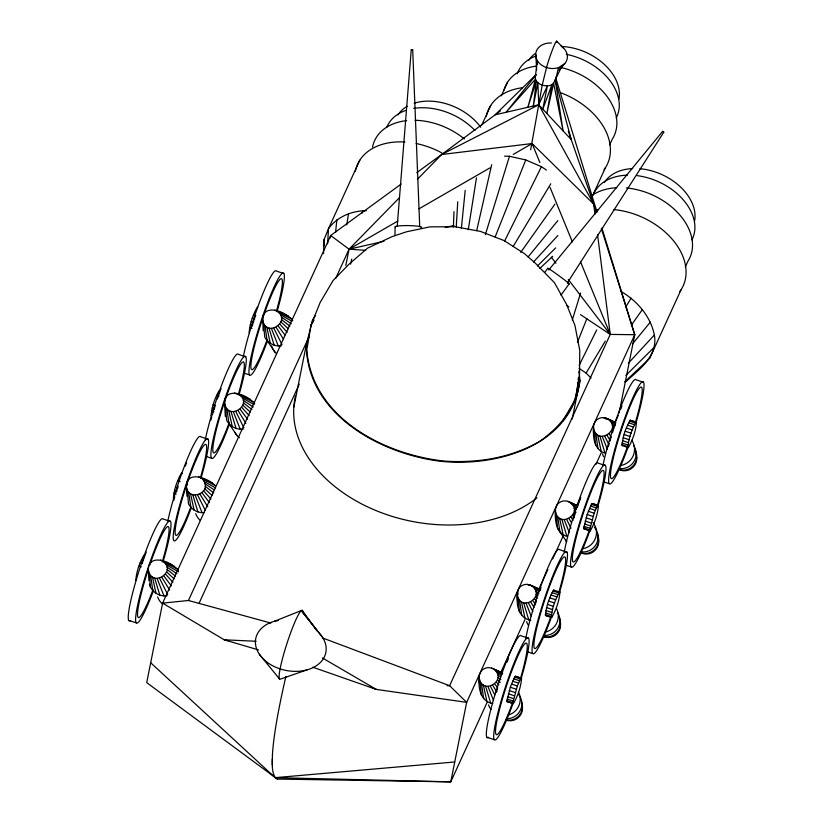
<?xml version="1.0" encoding="UTF-8"?>
<svg xmlns="http://www.w3.org/2000/svg" width="823" height="823" viewBox="0 0 823 823"><rect width="100%" height="100%" fill="white"/><g stroke="black" fill="none" stroke-linecap="round" stroke-linejoin="round"><path stroke-width="1.23" d="M272.31 764.845L272.31 759.166M579.526 374.609L579.762 350.444L574.927 325.322L566.615 304.51L554.486 282.721L535.382 263.226L524.457 253.649L504.088 240.594L480.447 231.407L455.15 226.726L429.925 226.86L406.48 231.798L391.985 236.674L367.603 248.114L348.993 264.214L333.058 280.54L320.198 302.38L311.084 324.9L307.092 348.304M394.968 235.625L395.112 226.839M323.943 245.861L324.067 239.668L328.5 228.66L359.805 160.187M625.531 381.965C639.101 369.476 658.153 356.174 654.367 334.992C650.612 316.289 637.208 300.961 621.077 291.455M323.542 253.649L324.067 239.668M453.401 226.932L453.977 211.676M537.193 64.235L537.326 60.614L535.979 57.394L535.68 54.051A15.956 12.695 9.2 0 1 551.451 42.981M327.605 243.824L328.5 228.66C337.142 216.716 351.956 210.698 366.41 210.688M456.24 227.045L457.753 201.779M397.221 226.212L411.253 49.761L412.004 49.689L412.714 49.791L419.72 226.664M335.578 232.405L336.854 219.772M461.374 228.228L465.201 190.35M506.958 700.743L510.301 687.256L514.55 677.144L515.671 676.3L521.566 678.224C520.938 686.999 517.832 695.949 513.418 703.552L507.091 701.618L506.958 700.743L512.863 702.667L512.996 703.542M512.863 702.667L517.348 685.96L520.455 679.068L521.566 678.224M553.601 590.112L559.928 592.056C559.301 600.831 556.183 609.771 551.78 617.384L545.454 615.439C546.081 606.664 549.188 597.724 553.601 590.112L554.023 590.122M551.348 617.373C551.976 608.598 555.093 599.648 559.506 592.046L559.928 592.056M583.805 527.996L587.149 514.509L591.398 504.396L592.519 503.553L598.414 505.476C597.786 514.252 594.679 523.202 590.266 530.804L583.939 528.87L583.805 527.996L589.71 529.919L589.844 530.794M589.71 529.919L594.196 513.213L596.397 507.976L598.414 505.476M628.33 447.537L622.003 445.603C622.63 436.828 625.747 427.878 630.161 420.275L636.488 422.209C635.86 430.985 632.743 439.935 628.33 447.537L627.908 447.527C628.535 438.752 631.642 429.812 636.056 422.199L636.488 422.209M535.269 77.28L537.326 60.614A15.956 12.695 9.2 0 0 558.632 67.568L564.784 63.546A15.956 12.695 9.2 0 0 561.121 46.139M577.828 382.448C577.509 407.159 559.434 426.983 540.546 440.85C511.587 457.969 477.731 463.236 444.513 461.096C383.868 454.625 312.349 417.703 306.794 350.053L306.876 349.538M578.137 379.928L578.456 377.418M579.073 372.397L579.33 370.288M346.74 224.988L348.541 213.61M468.277 229.71L476.455 177.891M575.421 398.651L579.413 375.257M182.099 473.791L181.533 472.906C177.13 480.509 174.013 489.459 173.386 498.234L173.807 498.244M219.648 390.493L219.227 390.483C214.813 398.085 211.696 407.035 211.069 415.81L212.18 414.967M257.712 307.226L257.29 307.216C252.877 314.818 249.77 323.768 249.143 332.543L249.564 332.554M148.438 571.975C146.545 551.986 171.657 561.06 178.457 570.668M148.263 568.518C149.961 590.616 180.597 569.845 160.701 560.082M186.502 488.708C184.65 469.552 207.406 477.381 215.338 485.652L198.765 476.826M186.337 485.251C186.327 502.946 213.713 493.316 202.828 479.48M224.669 405.235C222.776 385.246 247.888 394.32 254.688 403.928M224.504 401.778C226.191 423.876 256.827 403.105 236.931 393.343M262.743 321.968C260.85 301.979 285.962 311.053 292.762 320.661M262.568 318.511C264.255 340.609 294.901 319.838 274.995 310.086M479.48 683.399C478.544 678.111 478.791 671.259 484.366 668.605C490.158 665.601 495.878 670.344 501.125 672.298L497.997 671.712M479.14 676.475C480.827 698.573 511.474 677.802 491.568 668.05M517.544 600.132C516.618 594.844 516.865 587.992 522.44 585.338C528.232 582.334 533.952 587.077 539.199 589.031L536.061 588.445M517.214 593.208C518.902 615.306 549.538 594.545 529.642 584.783M555.71 516.659C554.784 511.371 555.031 504.52 560.597 501.865C566.399 498.861 572.108 503.604 577.355 505.559L575.267 505.168M567.808 501.31C587.704 511.062 557.068 531.833 555.371 509.735M593.836 434.544C593.013 428.968 592.632 421.479 598.671 418.598C604.463 415.594 610.182 420.337 615.429 422.292L613.341 421.901M293.801 407.282L306.31 344.703L312.565 319.838L315.476 315.621M330.188 238.001L330.681 235.512L401.213 184.023M345.825 265.438L349.065 249.184L399.412 197.705M572.242 419L579.989 380.205L579.083 372.315M619.102 412.981L634.739 334.724L601.922 228.074M350.598 264.142L351.73 259.163M362.202 213.095L362.768 210.606M476.692 230.625L491.691 164.641M530.66 149.786L542.223 85.16L546.513 67.548A24.968 2.901 -71.9 0 1 555.041 43.588A9.372 1.09 -71.9 0 1 556.79 42.467M558.632 67.568C556.235 73.895 556.904 85.777 547.377 85.829C542.655 86.024 537.224 83.895 535.485 79.173A10.071 7.15 11.3 0 1 535.722 75.469M579.989 380.205C572.232 446.858 493.934 468.338 437.013 460.839C377.294 452.269 306.67 412.621 306.31 344.703M485.364 234.648L509.468 156.267L525.753 159.94L541.431 166.699L546.431 170.052M572.304 319.982L580.596 293.039M144.498 556.019L143.943 555.134C139.529 562.737 136.423 571.687 135.795 580.462L136.217 580.472M495.168 236.931L525.753 159.94M577.407 342.43L586.82 318.748M487.051 702.492L450.767 781.85L277.341 779.062L146.72 682.637L162.604 603.146L188.446 600.492L309.047 336.72M335.733 278.359L349.065 249.184L397.879 221.017M198.95 603.568L299.274 384.146M481.692 125.23L490.714 105.509M501.33 95.818L507.503 82.31M609.658 144.879L612.23 139.252A59.75 41.531 24.6 0 0 560.679 67.445M592.087 196.841L605.347 167.83M601.356 228.516L634.739 334.724L466.651 702.358L450.767 781.85L275.18 777.663L150.691 662.762M685.302 266.961L687.874 261.333A59.75 41.531 24.6 0 0 680.487 215.78A59.75 41.531 24.6 0 0 626.426 187.953M500.394 673.307L524.94 619.626M538.808 589.278L547.881 569.444M552.686 558.94L563.354 535.598M577.232 505.25L579.896 499.417M595.903 464.409L601.243 452.732M615.12 422.384L618.32 415.389M680.991 289.912L649.686 358.386L624.678 381.862M416.767 172.665L441.653 154.498L538.746 104.788L547.377 85.829L542.81 109.13L551.955 84.553L546.863 113.481L553.632 83.277L563.097 130.878L555.196 79.862L562.068 65.902L559.887 68.69M504.633 241.005L541.431 166.699M579.145 365.381L596.696 329.941M313.326 321.093L311.084 324.9L314.077 319.982M562.634 421.16L574.968 400.204M513.11 246.602L550.793 183.786M591.037 378.014L586.11 373.086L605.286 341.134M625.778 306.969L631.076 298.152M567.747 282.31L663.791 132.174L662.628 131.341L663.225 131.721M520.743 252.342L554.897 204.186M631.292 325.219L642.424 309.51M544.805 272.341L547.789 268.267M560.957 295.118L569.156 283.914M536.04 74.852L506.094 112.278L535.485 79.173L527.862 107.278L536.38 81.035L533.304 106.033L537.872 82.722L538.746 104.788L593.681 204.104L596.366 212.643M583.939 528.87L585.05 528.027M528.068 256.992L557.829 220.626M632.671 343.695L650.376 322.071M548.746 269.985L662.638 131.33M559.023 70.315L564.784 63.546M593.445 426.468C595.132 448.576 625.768 427.806 605.872 418.043M533.51 261.951L557.85 235.543M628.278 363.282L654.367 334.992M417.384 179.311L441.653 154.498L500.353 110.961M537.481 265.942L555.7 247.877M625.881 375.381L654.131 347.368M535.917 74.759L495.209 114.778L538.746 104.788L571.224 139.581L555.196 79.862M539.765 268.473L552.737 256.303M418.958 208.847L489.952 167.882M513.243 154.436L532.1 143.552L593.681 204.104L594.967 214.227M279.532 679.006L259.379 654.285A35.739 25.359 11.3 0 1 274.481 621.231L301.249 610.584L322.204 636.807A35.739 25.359 11.3 0 1 307.092 669.85L280.273 679.15A36.768 4.28 -71.9 0 1 279.501 672.35L280.221 668.286A36.768 4.28 -71.9 0 1 290.169 634.08A35.296 4.105 -71.9 0 1 302.669 611.191L303.78 613.433M412.601 49.822L411.274 49.781M258.535 649.933L224.247 639.8L162.604 603.146L330.681 235.512L349.065 249.184L384.032 241.293M445.212 227.498L453.957 225.533M274.481 621.231L278.205 620.614M441.653 154.498L532.1 143.552L539.867 162.522M285.9 676.455A251.128 29.206 -71.9 0 0 272.413 755.103C272.413 762.602 271.251 770.884 275.18 777.663L454.738 761.975M263.525 323.264L264.739 337.111C267.825 343.109 274.769 346.874 281.487 345.722M225.461 406.531L226.664 420.368C229.751 426.376 236.705 430.141 243.413 428.989M187.294 490.004L188.498 503.851C191.44 509.468 197.798 513.315 204.186 512.544M149.405 584.114C151.237 591.778 159.446 597.087 167.182 595.729M634.739 334.724L610.244 334.405L580.534 314.633M447.054 685.672L449.625 685.713L466.651 702.358L376.276 689.407L312.791 667.206M504.602 156.164L509.468 156.267M545.454 615.439L551.78 617.384M507.091 701.618L513.418 703.552M224.247 639.8L256.118 641.271M349.065 249.184L365.731 250.346M281.425 313.738L284.552 314.324M244.4 397.2L246.489 397.591M206.234 480.673L208.322 481.064M517.379 595.657C516.042 605.491 519.354 618.721 530.856 620.285M167.12 563.745L170.248 564.331M479.305 678.924C477.978 688.758 481.29 701.988 492.782 703.552M225.492 640.109L227.992 640.716M188.446 600.492L270.86 623.052M643.463 382.253L636.169 379.876A53.762 6.255 -71.9 0 0 620.717 407.046A53.762 6.255 -71.9 0 0 602.981 465.406M283.801 273.503L276.497 271.127A53.762 6.255 -71.9 0 0 261.056 298.296A53.762 6.255 -71.9 0 0 243.32 356.647M630.161 420.275L636.056 422.199M629.472 421.129L635.366 423.053M628.566 422.785L634.471 424.709M627.507 425.141L633.412 427.065M626.365 428.022L632.27 429.945M625.213 431.242L631.118 433.165M624.143 434.575L630.048 436.499M253.494 314.962L255.86 315.734M623.217 437.795L629.122 439.719M252.352 318.182L254.708 318.954M622.497 440.686L628.402 442.62M251.282 321.515L253.638 322.287M622.044 443.052L627.949 444.976M621.869 444.729L627.774 446.652M250.346 324.735L252.712 325.507M249.636 327.626L251.992 328.398M605.399 465.52L598.095 463.143A53.762 6.255 -71.9 0 0 581.779 492.576A53.762 6.255 -71.9 0 0 564.249 552.192M245.738 356.771L238.433 354.384A53.762 6.255 -71.9 0 0 222.982 381.563A53.762 6.255 -71.9 0 0 205.246 439.914M604.257 482.041L609.123 483.636M244.596 373.292L249.462 374.887M592.087 503.542L597.992 505.466M591.398 504.396L597.303 506.32M590.492 506.052L596.397 507.976M589.433 508.408L595.338 510.332M588.291 511.289L594.196 513.213M587.149 514.509L593.054 516.433M216.572 395.349L218.928 396.11M586.079 517.842L591.974 519.766M585.153 521.062L591.048 522.986M584.433 523.953L590.338 525.876M213.208 404.782L215.564 405.554M583.97 526.319L589.875 528.243M584.361 528.88L590.266 530.804M212.283 408.002L214.638 408.774M211.562 410.893L213.929 411.665M566.913 552.099L559.609 549.713A53.762 6.255 -71.9 0 0 543.283 579.155A53.762 6.255 -71.9 0 0 525.763 638.761M208.044 439.194L200.75 436.818A53.762 6.255 -71.9 0 0 185.587 463.246A53.762 6.255 -71.9 0 0 167.82 521.093M566.183 565.308L571.059 566.903M206.522 456.559L211.388 458.154M552.912 590.965L558.817 592.899M552.007 592.632L557.912 594.556M550.947 594.978L556.852 596.901M549.805 597.858L555.71 599.782M548.663 601.078L554.558 603.002M177.747 480.653L180.103 481.424M547.583 604.411L553.488 606.335M546.657 607.631L552.562 609.565M175.525 487.206L177.881 487.977M545.947 610.532L551.842 612.456M174.599 490.426L176.955 491.197M545.484 612.898L551.389 614.822M173.879 493.316L176.245 494.088M545.32 614.575L551.215 616.499M170.454 521.422L163.149 519.035A53.762 6.255 -71.9 0 0 139.457 569.567A53.762 6.255 -71.9 0 0 130.518 620.46M528.551 638.267L521.247 635.891A53.762 6.255 -71.9 0 0 500.168 678.543M527.697 651.888L532.563 653.472M515.239 676.29L521.144 678.214M514.55 677.144L520.455 679.068M513.645 678.8L519.55 680.724M512.585 681.156L518.49 683.08M140.147 562.881L142.513 563.652M511.443 684.036L517.348 685.96M139.005 566.101L141.361 566.862M510.301 687.256L516.206 689.18M509.231 690.59L515.126 692.513M508.305 693.81L514.2 695.733M507.585 696.7L513.49 698.624M507.122 699.066L513.027 700.99M128.81 620.419L136.114 622.805M486.907 737.264L494.212 739.651M663.76 132.164L663.184 131.773M322.349 637.887L449.625 685.713L610.244 334.405L597.539 234.462M372.716 687.956L376.276 689.407L322.379 657.937M608.084 419.102L615.902 422.621M277.207 311.135L288.369 316.155M570.01 502.369L577.828 505.878M239.143 394.402L250.305 399.422M531.853 585.842L540.783 589.854M200.977 477.875L212.139 482.895M493.779 669.109L502.709 673.121M162.903 561.142L174.065 566.162M593.609 428.917C592.755 438.206 594.71 450.037 604.998 453.154L599.844 435.912M555.535 512.184C554.681 521.473 556.646 533.304 566.934 536.421L561.77 519.179M609.936 420.697L615.625 423.506M279.059 312.74L291.579 318.913M571.872 503.964L577.551 506.773M240.995 395.997L253.505 402.18M533.705 587.437L539.394 590.245M495.631 670.704L502.462 674.078M164.765 562.737L177.274 568.919M603.454 417.6L606.798 419.277M234.514 392.9L236.746 394.011M527.224 584.34L529.456 585.451M611.314 422.724L615.47 425.079M280.437 314.756L291.867 321.227M573.24 505.991L576.357 507.76M242.363 398.023L253.793 404.494M535.073 589.463L539.23 591.819M204.197 481.496L215.636 487.967M497.01 672.73L501.166 675.086M166.133 564.763L178.601 571.82M275.18 777.663L277.341 779.062M612.106 425.038L614.112 426.376M574.032 508.305L576.049 509.632M281.229 317.071L291.291 323.737M535.876 591.778L538.89 593.774M243.166 400.338L253.227 407.004M497.802 675.045L500.816 677.041M204.999 483.811L214.052 489.808M166.925 567.078L176.986 573.744M566.749 305.456L568.868 306.866M579.022 368.344L586.11 373.086M574.197 510.754L576.09 512.235M281.394 319.519L289.922 326.186M536.04 594.227L537.933 595.708M243.33 402.786L251.848 409.453M497.966 677.483L500.806 679.716M205.164 486.259L213.682 492.926M167.09 569.526L175.618 576.193M280.921 321.927L288.307 328.789M535.557 596.634L537.409 598.352M242.847 405.194L250.243 412.056M497.493 679.901L500.261 682.473M204.69 488.667L212.077 495.528M166.616 571.934L174.013 578.795M556.646 41.15L563.416 47.971M572.633 515.373L574.269 517.183M534.477 598.846L536.112 600.656M279.83 324.139L287.186 332.286M496.403 682.113L498.851 684.829M241.767 407.406L249.112 415.553M203.6 490.878L210.955 499.026M165.526 574.145L172.881 582.293M301.249 610.584L322.204 636.807M551.297 257.177L555.947 263.278M568.364 279.532L610.244 334.405L580.637 262.095M609.092 433.968L611.314 436.941M571.018 517.235L573.25 520.208M532.851 600.708L535.084 603.681M278.215 326.001L284.902 334.91M494.788 683.975L497.761 687.935M240.141 409.268L247.579 419.164M201.974 492.74L209.412 502.637M163.911 576.007L171.338 585.904M316.917 630.809L302.154 610.285L303.8 613.619M566.605 541.616L557.541 528.335L556.338 514.498M275.139 352.337L267.105 340.599L264.903 325.291M237.075 435.604L229.041 423.866L226.829 408.558M607.045 435.357L610.296 440.614M568.971 518.624L571.574 522.831M530.804 602.097L534.055 607.353M276.168 327.389L283.318 338.973M492.74 685.364L496.639 691.68M238.094 410.656L245.902 423.289M199.938 494.129L207.735 506.762M161.864 577.396L169.672 590.029M604.71 436.169L608.526 443.803M566.646 519.436L570.997 528.15M528.479 602.909L532.831 611.633M490.405 686.176L494.767 694.89M273.833 328.202L282.001 344.549M235.769 411.469L243.927 427.816M197.602 494.942L205.225 510.198M159.539 578.209L167.697 594.556M550.062 187.418L572.386 241.941M602.251 436.365L607.333 449.245M564.187 519.622L569.259 532.512M526.02 603.094L531.092 615.985M487.957 686.361L493.491 700.424M271.384 328.398L278.297 345.969M233.31 411.665L240.234 429.236M195.144 495.137L202.067 512.708M157.08 578.404L163.993 595.975M568.312 131.217L593.681 204.104M555.546 77.28L597.025 212.128M523.603 602.652L528.767 619.894M485.539 685.919L490.693 703.161M268.967 327.945L274.131 345.187M230.893 411.212L236.057 428.454M192.736 494.685L197.89 511.927M154.662 577.952L159.827 595.194M535.68 54.051L536.339 56.406M597.632 434.853L601.181 451.323M559.558 518.12L563.117 534.59M521.391 601.592L524.951 618.063M483.327 684.859L486.877 701.33M266.755 326.885L270.304 343.356M228.681 410.152L232.24 426.623M190.524 493.625L194.074 510.095M152.45 576.892L156.01 593.362M630.583 420.286L630.716 421.16M592.519 503.553L592.642 504.427M515.671 676.3L515.795 677.175M595.78 433.258L597.982 448.566M557.706 516.525L559.907 531.833M519.539 599.998L521.741 615.306M481.476 683.265L483.677 698.573M188.662 492.031L190.874 507.338M150.599 575.298L152.8 590.605M517.688 590.801L518.048 594.494M186.811 482.834L187.058 485.303M594.401 431.231L595.605 445.068M518.171 597.971L519.375 611.808M480.097 681.238L481.311 695.075M149.23 573.271L150.434 587.108M535.979 57.394L536.627 70.068M262.732 320.949L263.237 330.681M224.669 404.216L225.296 416.376M186.502 487.689L186.944 496.207M148.428 570.956L148.932 580.688M536.966 497.843A138.305 98.132 11.3 0 1 374.496 509.951A138.305 98.132 11.3 0 1 295.478 395.853M395.452 227.23A13.24 1.502 0.9 0 1 408.753 225.605A13.24 1.502 0.9 0 1 421.016 227.745M548.036 268.627A13.24 0.566 36.2 0 1 560.298 276.734A13.24 0.566 36.2 0 1 567.5 283.061M173.787 500.384A48.156 5.596 -71.9 0 1 174.805 496.876M176.225 492.154A48.156 5.596 -71.9 0 1 178.128 486.156M185.196 466.23A48.156 5.596 -71.9 0 1 186.574 462.763M187.438 482.628A47.847 5.566 -71.9 0 1 205.112 444.451A47.847 5.566 -71.9 0 1 200.606 477.083M190.638 507.441A47.847 5.566 -71.9 0 1 175.227 533.818A47.847 5.566 -71.9 0 1 187.037 483.801M191.44 507.349A53.762 6.255 -71.9 0 1 173.972 529.601A53.762 6.255 -71.9 0 1 201.378 446.436A53.762 6.255 -71.9 0 1 200.915 478.585M512.369 703.264A48.156 5.596 -71.9 0 1 496.125 725.207A48.156 5.596 -71.9 0 1 520.568 650.458A48.156 5.596 -71.9 0 1 520.496 678.409M496.413 692.38A47.847 5.566 -71.9 0 1 497.514 688.83M507.061 661.99A47.847 5.566 -71.9 0 1 508.388 658.75M513.202 702.945A53.762 6.255 -71.9 0 1 494.273 729.929A53.762 6.255 -71.9 0 1 521.761 645.726A53.762 6.255 -71.9 0 1 521.072 678.852M488.605 737.305A53.762 6.255 -71.9 0 1 499.756 679.736M550.731 617.085A48.156 5.596 -71.9 0 1 534.487 639.039A48.156 5.596 -71.9 0 1 558.92 564.28A48.156 5.596 -71.9 0 1 558.858 592.241M535.135 605.028A47.847 5.566 -71.9 0 1 536.246 601.459M539.806 590.811A47.847 5.566 -71.9 0 1 541.03 587.334M551.564 616.766A53.762 6.255 -71.9 0 1 532.635 643.751A53.762 6.255 -71.9 0 1 560.124 559.558A53.762 6.255 -71.9 0 1 559.424 592.683M589.217 530.516A48.156 5.596 -71.9 0 1 572.973 552.459A48.156 5.596 -71.9 0 1 597.416 477.71A48.156 5.596 -71.9 0 1 597.344 505.661M573.621 518.459A47.847 5.566 -71.9 0 1 575.514 512.492M577.088 507.75A47.847 5.566 -71.9 0 1 580.76 497.37M590.05 530.197A53.762 6.255 -71.9 0 1 571.121 557.181A53.762 6.255 -71.9 0 1 598.609 472.978A53.762 6.255 -71.9 0 1 597.92 506.104M518.552 692.112A16.357 16.172 -34.4 0 1 508.182 715.094M491.033 709.498A16.357 16.172 -34.4 0 1 488.523 704.858M521.535 701.731A13.569 13.425 -34.4 0 1 505.744 719.878M522.235 705.969A12.376 12.242 -34.4 0 1 506.196 720.187M518.778 694.735A14.937 14.783 -34.4 0 1 507.009 718.726M142.513 562.428A48.156 5.596 -71.9 0 1 146.227 552.068M153.006 591.83A53.762 6.255 -71.9 0 1 136.597 610.522A53.762 6.255 -71.9 0 1 164.23 527.831A53.762 6.255 -71.9 0 1 162.975 562.006M149.837 564.856A47.847 5.566 -71.9 0 1 167.697 526.627A47.847 5.566 -71.9 0 1 162.347 561.636M153.037 589.659A47.847 5.566 -71.9 0 1 137.719 616.478A47.847 5.566 -71.9 0 1 148.263 569.578M593.095 522.687A16.357 16.172 -34.4 0 1 583.384 548.612M566.646 541.904A16.357 16.172 -34.4 0 1 565.576 540.073M597.292 533.921A13.569 13.425 -34.4 0 1 580.853 552.819M597.858 537.182A12.376 12.242 -34.4 0 1 580.462 552.603M594.391 527.255A14.937 14.783 -34.4 0 1 580.338 551.739M200.421 520.558A16.357 16.172 -34.4 0 1 195.72 513.634M162.347 603.825A16.357 16.172 -34.4 0 1 157.646 596.891M556.615 608.845A16.357 16.172 -34.4 0 1 545.217 632.085M528.479 625.377A16.357 16.172 -34.4 0 1 526.597 621.591M559.126 617.394A13.569 13.425 -34.4 0 1 543.818 636.611M560.298 622.713A12.376 12.242 -34.4 0 1 544.27 636.92M557.418 612.25A14.937 14.783 -34.4 0 1 544.106 635.438M239.411 437.754A16.357 16.172 -34.4 0 1 234.699 432.106M560.494 92.67A65.408 45.46 24.6 0 1 603.979 169.795M486.27 116.516A65.408 45.46 24.6 0 1 522.482 87.722M517.214 73.803A54.277 37.724 24.6 0 1 536.545 55.769M566.368 54.349A54.277 37.724 24.6 0 1 616.283 117.833M528.788 60.305A49.493 34.401 24.6 0 1 535.104 53.577M561.8 46.489A49.493 34.401 24.6 0 1 618.896 99.13M504.015 90.016A59.75 41.531 24.6 0 1 536.318 66.097M210.832 420.244A48.156 5.596 -71.9 0 1 211.799 416.798M212.488 414.453A48.156 5.596 -71.9 0 1 213.548 410.914M213.908 409.731A48.156 5.596 -71.9 0 1 215.04 406.14M217.395 398.96A48.156 5.596 -71.9 0 1 221.099 388.518M229.133 422.806A47.847 5.566 -71.9 0 1 213.404 443.484A47.847 5.566 -71.9 0 1 237.353 369.866A47.847 5.566 -71.9 0 1 238.289 394.659M229.545 423.783A53.762 6.255 -71.9 0 1 211.532 447.938A53.762 6.255 -71.9 0 1 238.711 364.671A53.762 6.255 -71.9 0 1 238.948 394.968M613.937 209.608A65.408 45.46 24.6 0 1 673.955 241.324A65.408 45.46 24.6 0 1 679.633 291.867M595.667 210.163A65.408 45.46 24.6 0 1 598.126 209.803M593.301 194.722A54.277 37.724 24.6 0 1 627.465 175.155M637.105 175.638A54.277 37.724 24.6 0 1 691.927 239.915M604.432 182.387A49.493 34.401 24.6 0 1 632.671 168.571M639.883 168.725A49.493 34.401 24.6 0 1 694.54 221.212M591.706 195.596A59.75 41.531 24.6 0 1 616.766 187.737M355.371 171.205A65.408 45.46 24.6 0 1 404.916 142.019M416.129 143.511A65.408 45.46 24.6 0 1 441.838 152.913M397.89 114.983A49.493 34.401 24.6 0 1 407.251 106.26M414.154 103.225A49.493 34.401 24.6 0 1 480.704 127.215M386.759 127.318A54.277 37.724 24.6 0 1 405.646 110.457M413.743 108.41A54.277 37.724 24.6 0 1 474.994 130.528M372.541 147.06A59.75 41.531 24.6 0 1 406.655 120.631M414.998 120.271A59.75 41.531 24.6 0 1 464.316 138.912M307.092 669.85A35.739 25.359 11.3 0 1 259.379 654.285M631.786 440.284A16.357 16.172 -34.4 0 1 621.458 465.345M603.65 456.806A16.357 16.172 -34.4 0 1 602.518 453.833M635.84 451.724A13.569 13.425 -34.4 0 1 618.917 469.552M635.932 453.915A12.376 12.242 -34.4 0 1 636.539 455.973M636.704 457.022A12.376 12.242 -34.4 0 1 620.501 470.18M633.648 445.51A14.937 14.783 -34.4 0 1 620.336 468.699M627.702 446.097A48.156 5.596 -71.9 0 1 610.975 469.686A48.156 5.596 -71.9 0 1 635.366 394.659A48.156 5.596 -71.9 0 1 635.418 422.394M608.32 446.755A47.847 5.566 -71.9 0 1 609.267 443.36M609.936 441.046A47.847 5.566 -71.9 0 1 610.975 437.538M612.425 432.816A47.847 5.566 -71.9 0 1 615.151 424.483M620.604 409.432A47.847 5.566 -71.9 0 1 621.972 405.976M628.124 446.93A53.762 6.255 -71.9 0 1 609.195 473.914A53.762 6.255 -71.9 0 1 636.673 389.721A53.762 6.255 -71.9 0 1 635.984 422.837M276.651 353.818A16.357 16.172 -34.4 0 1 271.641 345.876M251.982 326.464A48.156 5.596 -71.9 0 1 255.459 315.693M263.185 316.937A47.847 5.566 -71.9 0 1 280.869 278.76A47.847 5.566 -71.9 0 1 276.353 311.392M267.208 339.539A47.847 5.566 -71.9 0 1 251.036 368.416A47.847 5.566 -71.9 0 1 262.794 318.11M267.619 340.516A53.762 6.255 -71.9 0 1 249.606 364.671A53.762 6.255 -71.9 0 1 276.785 281.404A53.762 6.255 -71.9 0 1 277.022 311.701"/></g></svg>
